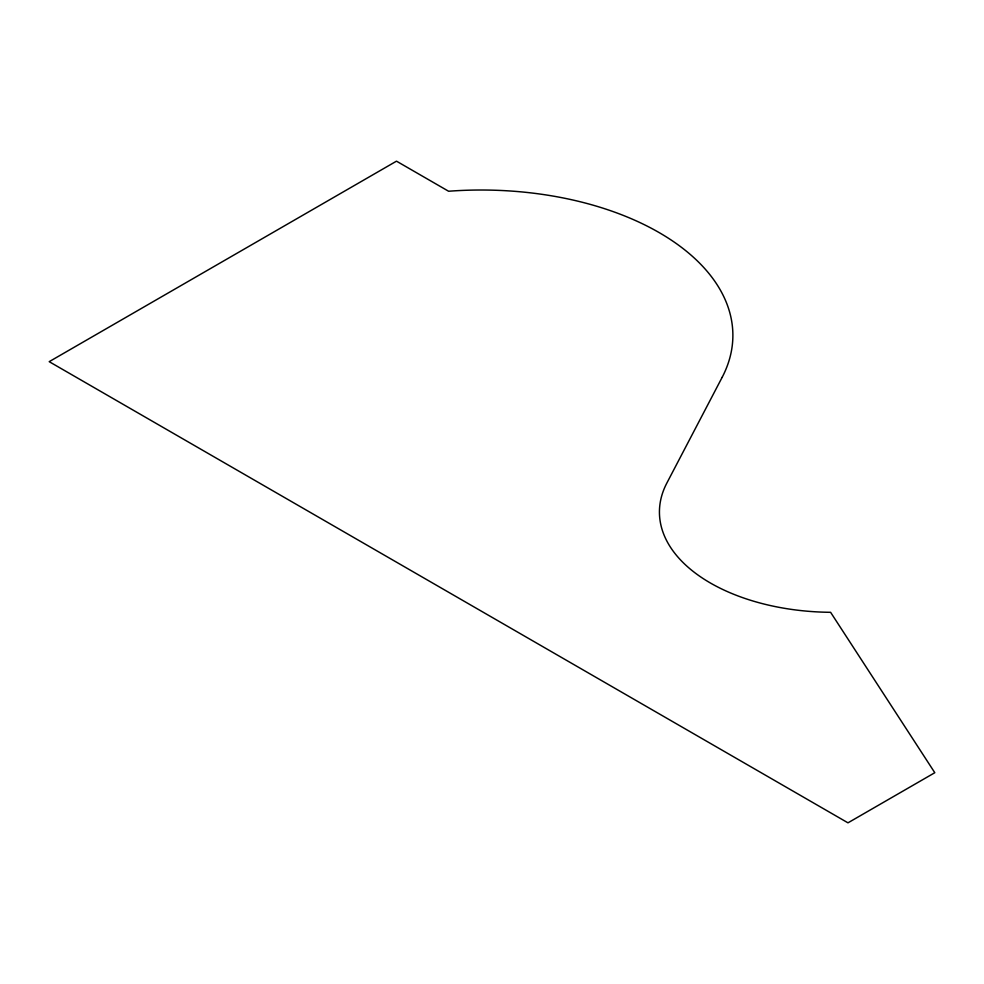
<?xml version="1.0" encoding="UTF-8"?>
<svg xmlns="http://www.w3.org/2000/svg" width="984" height="984" viewBox="0 0 984 984"><rect width="100%" height="100%" fill="white"/><g stroke="black" fill="none" stroke-linecap="round" stroke-linejoin="round"><path stroke-width="1.48" d="M722.133 377.364L666.844 483.07A173.664 100.27 0 0 0 830.607 612.306L934.8 772.711L847.974 822.833L49.2 361.669L396.49 161.167L448.593 191.24A251.732 145.337 0 0 1 722.133 377.364"/></g></svg>
